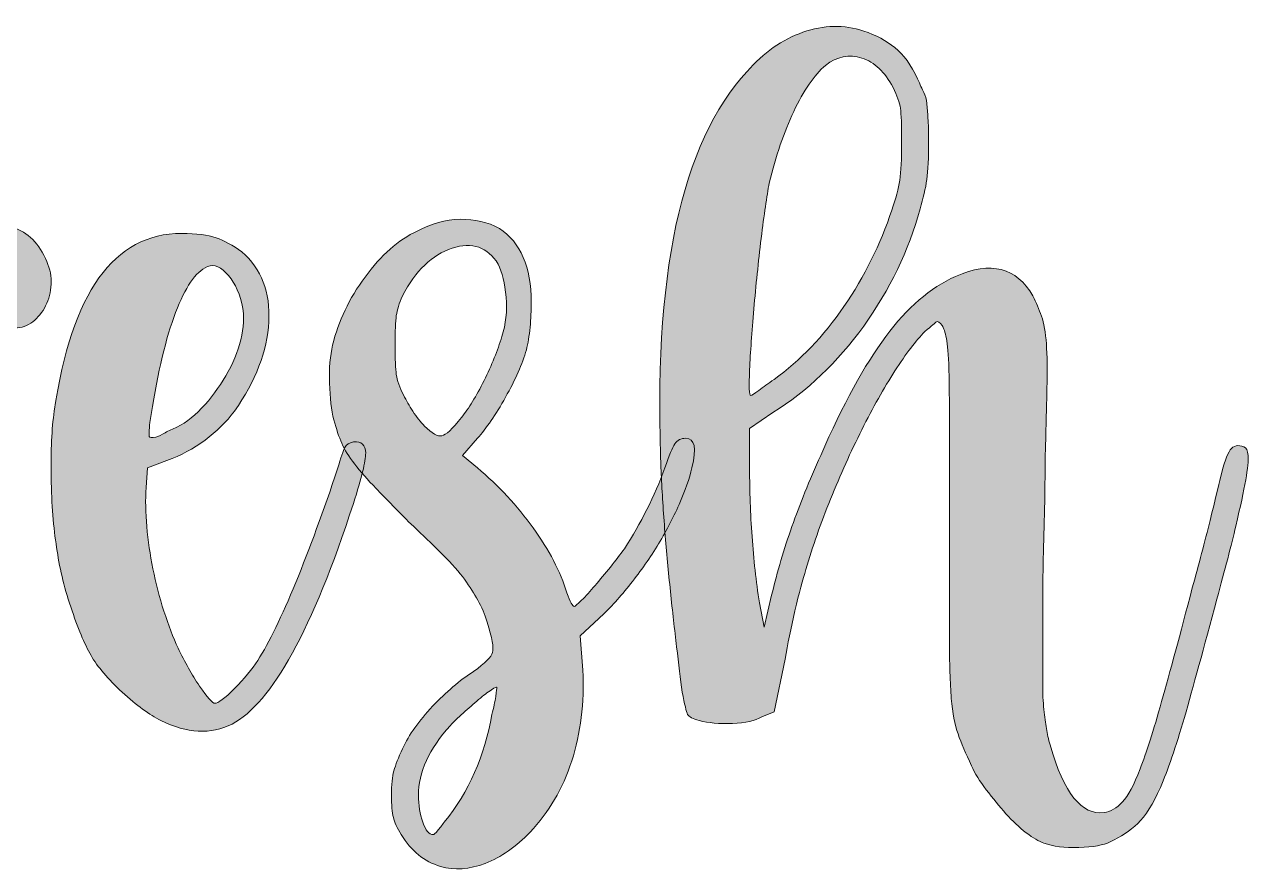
# Model space of a CAD drawing. Header units: inches. Extents: x 58 to 1022, y -797 to -283.
# Drawn here: x 531.9 to 663, y -728.5 to -637.8 of the extents above; entities that cross this region are included whole.
import ezdxf

# ---------------------------------------------------------------- set-up
doc = ezdxf.new("R2010")
doc.units = ezdxf.units.IN
doc.header["$MEASUREMENT"] = 0
doc.layers.add('Layer 1', color=7, linetype='Continuous')

# ---------------------------------------------------------------- blocks, each defined once
blk = doc.blocks.new('block 15')
at = {"layer": 'Layer 1', "true_color": 0x680b10}
h = blk.add_hatch(color=246, dxfattribs=at)
h.dxf.hatch_style = 2
edge = h.paths.add_edge_path()
edge.add_spline(control_points=[(662.52, -683.09), (662.78, -683.18), (662.93, -683.49), (662.98, -684.01), (663.02, -684.54), (662.93, -685.42), (662.72, -686.64), (662.5, -687.87), (662.14, -689.51), (661.66, -691.57), (661.18, -693.63), (660.5, -696.23), (659.63, -699.39), (658.23, -704.64), (657.07, -708.87), (656.15, -712.07), (655.23, -715.27), (654.37, -717.76), (653.58, -719.56), (652.8, -721.35), (651.98, -722.65), (651.15, -723.43), (650.32, -724.22), (649.33, -724.88), (648.2, -725.4), (647.49, -725.76), (646.38, -725.95), (644.85, -726), (643.31, -726.04), (642.06, -725.89), (641.1, -725.54), (640.58, -725.36), (639.94, -724.99), (639.2, -724.42), (638.45, -723.85), (637.73, -723.17), (637.03, -722.38), (636.33, -721.59), (635.63, -720.74), (634.93, -719.82), (634.22, -718.9), (633.7, -718.05), (633.35, -717.26), (632.73, -715.94), (632.25, -714.81), (631.9, -713.84), (631.55, -712.88), (631.31, -711.61), (631.18, -710.03), (631.05, -708.45), (630.98, -706.28), (630.98, -703.53), (630.98, -700.77), (630.98, -696.94), (630.98, -692.03), (630.98, -687.47), (630.98, -683.84), (630.98, -681.12), (630.98, -678.41), (630.96, -676.28), (630.92, -674.75), (630.87, -673.22), (630.79, -672.12), (630.65, -671.47), (630.52, -670.81), (630.37, -670.35), (630.2, -670.09), (629.93, -669.74), (629.73, -669.6), (629.6, -669.69), (629.47, -669.78), (629.06, -670.13), (628.35, -670.74), (627.39, -671.71), (626.32, -673.11), (625.14, -674.95), (623.95, -676.79), (622.77, -678.89), (621.59, -681.25), (620.41, -683.62), (619.29, -686.1), (618.24, -688.68), (617.19, -691.26), (616.31, -693.78), (615.61, -696.23), (615.26, -697.28), (614.86, -698.75), (614.43, -700.64), (613.99, -702.52), (613.64, -704.25), (613.38, -705.83), (613.38, -705.83), (612.19, -711.48), (612.19, -711.48), (612.19, -711.48), (610.88, -712), (610.88, -712), (610.18, -712.44), (609.13, -712.68), (607.73, -712.72), (606.32, -712.77), (605.14, -712.66), (604.18, -712.4), (603.48, -712.22), (603.06, -712), (602.93, -711.74), (602.8, -711.48), (602.6, -710.69), (602.34, -709.37), (602.16, -707.97), (601.97, -706.35), (601.75, -704.51), (601.53, -702.67), (601.31, -700.7), (601.09, -698.6), (600.87, -696.5), (600.68, -694.37), (600.5, -692.23), (600.32, -690.08), (600.19, -688), (600.11, -685.98), (599.14, -664.87), (602.21, -650.51), (609.3, -642.89), (611.05, -640.87), (613.05, -639.47), (615.28, -638.68), (617.52, -637.89), (619.68, -637.85), (621.79, -638.55), (623.1, -638.99), (624.22, -639.58), (625.14, -640.33), (626.06, -641.07), (626.87, -642.19), (627.57, -643.67), (627.83, -644.29), (628.05, -644.77), (628.22, -645.12), (628.4, -645.47), (628.51, -645.87), (628.55, -646.3), (628.6, -646.74), (628.64, -647.27), (628.68, -647.88), (628.73, -648.49), (628.75, -649.32), (628.75, -650.38), (628.75, -652.13), (628.68, -653.49), (628.55, -654.45), (628.42, -655.41), (628.18, -656.47), (627.83, -657.6), (626.6, -662.07), (624.59, -666.26), (621.79, -670.15), (618.98, -674.05), (615.74, -677.14), (612.06, -679.41), (612.06, -679.41), (609.57, -681.12), (609.57, -681.12), (609.57, -681.12), (609.57, -685.46), (609.57, -685.46), (609.57, -687.82), (609.65, -690.23), (609.83, -692.69), (610, -695.14), (610.27, -697.51), (610.62, -699.78), (610.62, -699.78), (611.14, -702.41), (611.14, -702.41), (611.14, -702.41), (611.93, -698.99), (611.93, -698.99), (612.54, -696.45), (613.27, -694), (614.1, -691.63), (614.93, -689.27), (615.96, -686.73), (617.19, -684.01), (619.55, -678.58), (621.87, -674.34), (624.15, -671.27), (626.43, -668.2), (628.92, -666.06), (631.64, -664.83), (635.41, -663.17), (638.16, -663.87), (639.92, -666.93), (640.27, -667.63), (640.58, -668.36), (640.84, -669.1), (641.1, -669.84), (641.28, -670.83), (641.36, -672.06), (641.45, -673.28), (641.47, -674.88), (641.43, -676.85), (641.38, -678.82), (641.32, -681.39), (641.23, -684.54), (641.23, -686.12), (641.21, -687.82), (641.17, -689.66), (641.12, -691.5), (641.08, -693.3), (641.03, -695.05), (640.99, -696.8), (640.97, -698.47), (640.97, -700.04), (640.97, -701.62), (640.97, -702.98), (640.97, -704.12), (640.97, -705.87), (640.97, -707.29), (640.97, -708.39), (640.97, -709.48), (641.01, -710.42), (641.1, -711.21), (641.19, -712), (641.28, -712.68), (641.36, -713.25), (641.45, -713.82), (641.58, -714.41), (641.76, -715.02), (643.25, -720.19), (645.17, -722.6), (647.54, -722.25), (648.24, -722.16), (648.9, -721.79), (649.51, -721.13), (650.12, -720.48), (650.76, -719.29), (651.41, -717.59), (652.07, -715.88), (652.84, -713.47), (653.71, -710.36), (654.59, -707.25), (655.69, -703.2), (657, -698.2), (657.7, -695.67), (658.33, -693.26), (658.9, -690.98), (659.47, -688.7), (659.84, -687.17), (660.02, -686.38), (660.37, -684.89), (660.72, -683.91), (661.07, -683.42), (661.42, -682.94), (661.9, -682.83), (662.52, -683.09)], knot_values=[0, 0, 0, 0, 1, 1, 1, 2, 2, 2, 3, 3, 3, 4, 4, 4, 5, 5, 5, 6, 6, 6, 7, 7, 7, 8, 8, 8, 9, 9, 9, 10, 10, 10, 11, 11, 11, 12, 12, 12, 13, 13, 13, 14, 14, 14, 15, 15, 15, 16, 16, 16, 17, 17, 17, 18, 18, 18, 19, 19, 19, 20, 20, 20, 21, 21, 21, 22, 22, 22, 23, 23, 23, 24, 24, 24, 25, 25, 25, 26, 26, 26, 27, 27, 27, 28, 28, 28, 29, 29, 29, 30, 30, 30, 31, 31, 31, 32, 32, 32, 33, 33, 33, 34, 34, 34, 35, 35, 35, 36, 36, 36, 37, 37, 37, 38, 38, 38, 39, 39, 39, 40, 40, 40, 41, 41, 41, 42, 42, 42, 43, 43, 43, 44, 44, 44, 45, 45, 45, 46, 46, 46, 47, 47, 47, 48, 48, 48, 49, 49, 49, 50, 50, 50, 51, 51, 51, 52, 52, 52, 53, 53, 53, 54, 54, 54, 55, 55, 55, 56, 56, 56, 57, 57, 57, 58, 58, 58, 59, 59, 59, 60, 60, 60, 61, 61, 61, 62, 62, 62, 63, 63, 63, 64, 64, 64, 65, 65, 65, 66, 66, 66, 67, 67, 67, 68, 68, 68, 69, 69, 69, 70, 70, 70, 71, 71, 71, 72, 72, 72, 73, 73, 73, 74, 74, 74, 75, 75, 75, 76, 76, 76, 77, 77, 77, 78, 78, 78, 79, 79, 79, 80, 80, 80, 81, 81, 81, 82, 82, 82, 83, 83, 83, 84, 84, 84, 85, 85, 85, 85], degree=3, periodic=1)
edge = h.paths.add_edge_path()
edge.add_spline(control_points=[(611.67, -654.84), (611.41, -656.25), (611.12, -658.22), (610.81, -660.76), (610.51, -663.3), (610.24, -665.81), (610.03, -668.31), (609.81, -670.81), (609.65, -672.98), (609.57, -674.82), (609.48, -676.66), (609.52, -677.58), (609.7, -677.58), (609.78, -677.58), (610.07, -677.4), (610.55, -677.05), (611.03, -676.7), (611.58, -676.31), (612.19, -675.87), (615, -673.85), (617.49, -671.25), (619.68, -668.05), (621.87, -664.85), (623.58, -661.41), (624.81, -657.73), (625.24, -656.51), (625.53, -655.43), (625.66, -654.52), (625.79, -653.6), (625.86, -652.26), (625.86, -650.51), (625.86, -648.67), (625.81, -647.44), (625.73, -646.83), (625.64, -646.22), (625.38, -645.47), (624.94, -644.6), (624.06, -642.93), (622.95, -641.88), (621.59, -641.44), (620.23, -641), (618.94, -641.27), (617.71, -642.23), (616.48, -643.28), (615.35, -644.92), (614.3, -647.16), (613.25, -649.39), (612.37, -651.95), (611.67, -654.84)], knot_values=[0, 0, 0, 0, 1, 1, 1, 2, 2, 2, 3, 3, 3, 4, 4, 4, 5, 5, 5, 6, 6, 6, 7, 7, 7, 8, 8, 8, 9, 9, 9, 10, 10, 10, 11, 11, 11, 12, 12, 12, 13, 13, 13, 14, 14, 14, 15, 15, 15, 16, 16, 16, 16], degree=3, periodic=1)
h = blk.add_hatch(color=246, dxfattribs=at)
h.dxf.hatch_style = 2
edge = h.paths.add_edge_path()
edge.add_spline(control_points=[(525.08, -660.36), (527.1, -659.31), (528.93, -659.05), (530.6, -659.57), (532.26, -660.1), (533.49, -661.33), (534.28, -663.25), (534.63, -664.04), (534.78, -664.85), (534.74, -665.68), (534.69, -666.52), (534.5, -667.28), (534.15, -667.98), (533.8, -668.68), (533.34, -669.25), (532.77, -669.69), (532.2, -670.13), (531.56, -670.35), (530.86, -670.35), (529.55, -670.35), (528.41, -669.67), (527.45, -668.31), (526.48, -666.95), (526.13, -665.53), (526.4, -664.04), (526.57, -663.43), (526.64, -663.08), (526.59, -662.99), (526.55, -662.9), (526.31, -662.95), (525.87, -663.12), (524.64, -663.82), (523.28, -665.09), (521.8, -666.93), (520.31, -668.77), (519.08, -670.7), (518.12, -672.71), (516.36, -676.31), (515.05, -680.33), (514.18, -684.8), (513.3, -689.27), (512.82, -694.88), (512.73, -701.62), (512.73, -703.99), (512.71, -705.83), (512.66, -707.14), (512.62, -708.45), (512.49, -709.46), (512.27, -710.16), (512.05, -710.86), (511.74, -711.37), (511.35, -711.67), (510.96, -711.98), (510.41, -712.31), (509.71, -712.66), (507.61, -713.71), (506.16, -713.93), (505.37, -713.32), (504.93, -713.05), (504.58, -712.44), (504.32, -711.48), (504.06, -710.51), (503.71, -708.76), (503.27, -706.22), (502.57, -702.1), (502.09, -697.75), (501.82, -693.15), (501.56, -688.55), (501.48, -683.4), (501.56, -677.71), (501.74, -672.28), (501.96, -668.31), (502.22, -665.81), (502.48, -663.32), (502.88, -661.68), (503.4, -660.89), (503.66, -660.45), (504.12, -660.08), (504.78, -659.77), (505.44, -659.46), (506.16, -659.25), (506.95, -659.11), (507.74, -658.98), (508.5, -658.94), (509.25, -658.98), (509.99, -659.03), (510.58, -659.18), (511.02, -659.44), (511.63, -659.88), (511.98, -660.62), (512.07, -661.68), (512.16, -662.73), (512.07, -664.83), (511.81, -667.98), (511.63, -669.56), (511.48, -671.53), (511.35, -673.9), (511.22, -676.26), (511.11, -678.32), (511.02, -680.07), (510.93, -683.14), (510.91, -684.85), (510.96, -685.2), (511, -685.55), (511.15, -685.15), (511.42, -684.01), (511.85, -682.17), (512.38, -680.22), (512.99, -678.17), (513.6, -676.11), (514.22, -674.38), (514.83, -672.98), (515.36, -671.66), (516.04, -670.35), (516.87, -669.03), (517.7, -667.72), (518.58, -666.49), (519.5, -665.36), (520.42, -664.22), (521.36, -663.21), (522.32, -662.33), (523.28, -661.46), (524.2, -660.8), (525.08, -660.36)], knot_values=[0, 0, 0, 0, 1, 1, 1, 2, 2, 2, 3, 3, 3, 4, 4, 4, 5, 5, 5, 6, 6, 6, 7, 7, 7, 8, 8, 8, 9, 9, 9, 10, 10, 10, 11, 11, 11, 12, 12, 12, 13, 13, 13, 14, 14, 14, 15, 15, 15, 16, 16, 16, 17, 17, 17, 18, 18, 18, 19, 19, 19, 20, 20, 20, 21, 21, 21, 22, 22, 22, 23, 23, 23, 24, 24, 24, 25, 25, 25, 26, 26, 26, 27, 27, 27, 28, 28, 28, 29, 29, 29, 30, 30, 30, 31, 31, 31, 32, 32, 32, 33, 33, 33, 34, 34, 34, 35, 35, 35, 36, 36, 36, 37, 37, 37, 38, 38, 38, 39, 39, 39, 40, 40, 40, 41, 41, 41, 41], degree=3, periodic=1)
h = blk.add_hatch(color=246, dxfattribs=at)
h.dxf.hatch_style = 2
edge = h.paths.add_edge_path()
edge.add_spline(control_points=[(602.73, -682.17), (603.7, -682.17), (603.92, -683.23), (603.39, -685.33), (603.13, -686.47), (602.67, -687.78), (602.01, -689.27), (601.35, -690.76), (600.57, -692.25), (599.65, -693.74), (598.73, -695.23), (597.72, -696.65), (596.62, -698.01), (595.53, -699.37), (594.46, -700.53), (593.4, -701.49), (593.4, -701.49), (591.43, -703.33), (591.43, -703.33), (591.43, -703.33), (591.7, -707.01), (591.7, -707.01), (591.87, -710.51), (591.48, -713.75), (590.51, -716.73), (589.55, -719.71), (588.06, -722.25), (586.05, -724.35), (584.56, -725.93), (582.96, -727.05), (581.25, -727.7), (579.54, -728.36), (577.94, -728.47), (576.45, -728.03), (574.7, -727.51), (573.3, -726.37), (572.25, -724.62), (571.81, -723.92), (571.53, -723.3), (571.4, -722.78), (571.26, -722.25), (571.2, -721.46), (571.2, -720.41), (571.2, -719.27), (571.28, -718.4), (571.46, -717.78), (571.64, -717.17), (571.94, -716.38), (572.38, -715.42), (573.08, -713.93), (574.15, -712.42), (575.6, -710.88), (577.05, -709.35), (578.51, -708.11), (580, -707.14), (581.23, -706.26), (581.91, -705.59), (582.04, -705.1), (582.17, -704.62), (581.97, -703.55), (581.45, -701.88), (581.19, -701.01), (580.86, -700.22), (580.46, -699.52), (580.07, -698.82), (579.58, -698.07), (579.02, -697.28), (578.45, -696.5), (577.68, -695.62), (576.72, -694.66), (575.75, -693.69), (574.53, -692.51), (573.04, -691.11), (571.64, -689.71), (570.48, -688.53), (569.56, -687.56), (568.64, -686.6), (567.87, -685.72), (567.26, -684.93), (566.64, -684.15), (566.18, -683.4), (565.88, -682.7), (565.57, -682), (565.29, -681.17), (565.02, -680.2), (564.76, -679.15), (564.61, -677.84), (564.56, -676.26), (564.52, -674.69), (564.63, -673.33), (564.89, -672.19), (565.51, -669.65), (566.67, -667.22), (568.37, -664.9), (570.08, -662.58), (571.94, -660.93), (573.96, -659.97), (575.45, -659.18), (576.98, -658.77), (578.56, -658.72), (580.13, -658.68), (581.53, -659.01), (582.76, -659.71), (585.04, -661.2), (586.18, -663.82), (586.18, -667.59), (586.18, -668.47), (586.13, -669.36), (586.05, -670.28), (585.96, -671.2), (585.83, -672.01), (585.65, -672.71), (585.21, -674.2), (584.47, -675.89), (583.42, -677.77), (582.37, -679.66), (581.36, -681.12), (580.4, -682.17), (580.4, -682.17), (578.82, -684.01), (578.82, -684.01), (578.82, -684.01), (580.4, -685.33), (580.4, -685.33), (582.67, -687.26), (584.67, -689.4), (586.38, -691.77), (588.08, -694.13), (589.29, -696.45), (589.99, -698.73), (590.34, -699.7), (590.6, -700.18), (590.78, -700.18), (590.86, -700.18), (591.13, -699.96), (591.57, -699.52), (592, -699.08), (592.49, -698.56), (593.01, -697.94), (593.54, -697.33), (594.08, -696.67), (594.65, -695.97), (595.22, -695.27), (595.72, -694.61), (596.16, -694), (597.92, -691.29), (599.36, -688.39), (600.5, -685.33), (600.94, -684.01), (601.29, -683.16), (601.55, -682.77), (601.81, -682.37), (602.21, -682.17), (602.73, -682.17)], knot_values=[0, 0, 0, 0, 1, 1, 1, 2, 2, 2, 3, 3, 3, 4, 4, 4, 5, 5, 5, 6, 6, 6, 7, 7, 7, 8, 8, 8, 9, 9, 9, 10, 10, 10, 11, 11, 11, 12, 12, 12, 13, 13, 13, 14, 14, 14, 15, 15, 15, 16, 16, 16, 17, 17, 17, 18, 18, 18, 19, 19, 19, 20, 20, 20, 21, 21, 21, 22, 22, 22, 23, 23, 23, 24, 24, 24, 25, 25, 25, 26, 26, 26, 27, 27, 27, 28, 28, 28, 29, 29, 29, 30, 30, 30, 31, 31, 31, 32, 32, 32, 33, 33, 33, 34, 34, 34, 35, 35, 35, 36, 36, 36, 37, 37, 37, 38, 38, 38, 39, 39, 39, 40, 40, 40, 41, 41, 41, 42, 42, 42, 43, 43, 43, 44, 44, 44, 45, 45, 45, 46, 46, 46, 47, 47, 47, 48, 48, 48, 49, 49, 49, 50, 50, 50, 51, 51, 51, 51], degree=3, periodic=1)
edge = h.paths.add_edge_path()
edge.add_spline(control_points=[(574.75, -680.86), (575.53, -681.65), (576.15, -682), (576.59, -681.91), (577.02, -681.83), (577.72, -681.17), (578.69, -679.94), (579.48, -678.98), (580.29, -677.66), (581.12, -676), (581.95, -674.34), (582.58, -672.76), (583.02, -671.27), (583.46, -669.95), (583.61, -668.55), (583.48, -667.06), (583.35, -665.57), (583.07, -664.39), (582.63, -663.51), (581.49, -661.68), (579.85, -661.11), (577.7, -661.81), (575.55, -662.51), (573.78, -664.22), (572.38, -666.93), (572.03, -667.72), (571.81, -668.42), (571.72, -669.03), (571.64, -669.65), (571.59, -670.7), (571.59, -672.19), (571.59, -673.68), (571.64, -674.73), (571.72, -675.34), (571.81, -675.95), (572.07, -676.7), (572.51, -677.58), (572.78, -678.1), (573.1, -678.67), (573.5, -679.28), (573.89, -679.9), (574.31, -680.42), (574.75, -680.86)], knot_values=[0, 0, 0, 0, 1, 1, 1, 2, 2, 2, 3, 3, 3, 4, 4, 4, 5, 5, 5, 6, 6, 6, 7, 7, 7, 8, 8, 8, 9, 9, 9, 10, 10, 10, 11, 11, 11, 12, 12, 12, 13, 13, 13, 14, 14, 14, 14], degree=3, periodic=1)
edge = h.paths.add_edge_path()
edge.add_spline(control_points=[(581.97, -711.74), (582.15, -711.04), (582.28, -710.4), (582.37, -709.83), (582.45, -709.26), (582.5, -708.94), (582.5, -708.85), (582.5, -708.76), (582.3, -708.85), (581.91, -709.11), (581.51, -709.37), (581.05, -709.72), (580.53, -710.16), (580, -710.6), (579.45, -711.08), (578.89, -711.61), (578.31, -712.13), (577.85, -712.57), (577.51, -712.92), (575.23, -715.46), (574.09, -717.96), (574.09, -720.41), (574.09, -721.46), (574.24, -722.43), (574.55, -723.3), (574.86, -724.18), (575.23, -724.62), (575.67, -724.62), (575.75, -724.62), (575.91, -724.48), (576.13, -724.22), (576.34, -723.96), (576.59, -723.65), (576.85, -723.3), (579.48, -720.06), (581.19, -716.21), (581.97, -711.74)], knot_values=[0, 0, 0, 0, 1, 1, 1, 2, 2, 2, 3, 3, 3, 4, 4, 4, 5, 5, 5, 6, 6, 6, 7, 7, 7, 8, 8, 8, 9, 9, 9, 10, 10, 10, 11, 11, 11, 12, 12, 12, 12], degree=3, periodic=1)
h = blk.add_hatch(color=246, dxfattribs=at)
h.dxf.hatch_style = 2
edge = h.paths.add_edge_path()
edge.add_spline(control_points=[(567.13, -682.57), (568, -682.48), (568.44, -682.88), (568.44, -683.75), (568.44, -684.63), (568, -686.42), (567.13, -689.14), (562.75, -702.63), (558.41, -710.51), (554.12, -712.79), (551.84, -713.93), (549.3, -713.8), (546.5, -712.4), (545.27, -711.78), (543.89, -710.78), (542.36, -709.37), (540.83, -707.97), (539.71, -706.66), (539.01, -705.43), (538.31, -704.21), (537.58, -702.48), (536.84, -700.24), (536.1, -698.01), (535.59, -695.88), (535.33, -693.87), (534.98, -691.77), (534.78, -689.27), (534.74, -686.38), (534.69, -683.49), (534.8, -681.12), (535.07, -679.28), (536.91, -666.58), (541.46, -660.23), (548.73, -660.23), (550.31, -660.23), (551.53, -660.38), (552.41, -660.69), (553.28, -661), (554.2, -661.5), (555.17, -662.2), (557.27, -664.04), (558.23, -666.54), (558.06, -669.69), (557.88, -672.84), (556.66, -676.04), (554.38, -679.28), (553.5, -680.42), (552.45, -681.45), (551.23, -682.37), (550, -683.29), (548.64, -684.01), (547.15, -684.54), (547.15, -684.54), (545.05, -685.33), (545.05, -685.33), (545.05, -685.33), (544.92, -687.43), (544.92, -687.43), (544.83, -688.74), (544.85, -690.15), (544.99, -691.63), (545.12, -693.13), (545.34, -694.64), (545.64, -696.17), (545.95, -697.7), (546.34, -699.21), (546.83, -700.7), (547.31, -702.19), (547.81, -703.51), (548.34, -704.64), (549.04, -706.13), (549.8, -707.49), (550.64, -708.72), (551.47, -709.94), (552.02, -710.56), (552.28, -710.56), (552.63, -710.56), (553.33, -710.03), (554.38, -708.98), (555.43, -707.93), (556.26, -706.92), (556.88, -705.96), (558.1, -704.03), (559.46, -701.25), (560.95, -697.61), (562.44, -693.98), (563.93, -689.93), (565.42, -685.46), (565.77, -684.23), (566.03, -683.47), (566.21, -683.16), (566.38, -682.85), (566.69, -682.66), (567.13, -682.57)], knot_values=[0, 0, 0, 0, 1, 1, 1, 2, 2, 2, 3, 3, 3, 4, 4, 4, 5, 5, 5, 6, 6, 6, 7, 7, 7, 8, 8, 8, 9, 9, 9, 10, 10, 10, 11, 11, 11, 12, 12, 12, 13, 13, 13, 14, 14, 14, 15, 15, 15, 16, 16, 16, 17, 17, 17, 18, 18, 18, 19, 19, 19, 20, 20, 20, 21, 21, 21, 22, 22, 22, 23, 23, 23, 24, 24, 24, 25, 25, 25, 26, 26, 26, 27, 27, 27, 28, 28, 28, 29, 29, 29, 30, 30, 30, 31, 31, 31, 31], degree=3, periodic=1)
edge = h.paths.add_edge_path()
edge.add_spline(control_points=[(545.32, -680.47), (545.23, -681.34), (545.2, -681.85), (545.25, -681.98), (545.29, -682.11), (545.53, -682.13), (545.97, -682.04), (546.24, -681.96), (546.56, -681.8), (546.96, -681.58), (547.35, -681.36), (547.77, -681.17), (548.21, -680.99), (549.26, -680.47), (550.26, -679.66), (551.23, -678.56), (552.19, -677.47), (553.02, -676.28), (553.72, -675.01), (554.42, -673.74), (554.91, -672.45), (555.17, -671.14), (555.43, -669.82), (555.43, -668.68), (555.17, -667.72), (554.82, -666.32), (554.25, -665.22), (553.46, -664.44), (552.67, -663.65), (551.93, -663.47), (551.23, -663.91), (550, -664.61), (548.88, -666.39), (547.88, -669.23), (546.87, -672.08), (546.01, -675.82), (545.32, -680.47)], knot_values=[0, 0, 0, 0, 1, 1, 1, 2, 2, 2, 3, 3, 3, 4, 4, 4, 5, 5, 5, 6, 6, 6, 7, 7, 7, 8, 8, 8, 9, 9, 9, 10, 10, 10, 11, 11, 11, 12, 12, 12, 12], degree=3, periodic=1)
at = {"layer": 'Layer 1', "lineweight": 0}
for points, knots in [([(662.52, -683.09), (662.78, -683.18), (662.93, -683.49), (662.98, -684.01), (663.02, -684.54), (662.93, -685.42), (662.72, -686.64), (662.5, -687.87), (662.14, -689.51), (661.66, -691.57), (661.18, -693.63), (660.5, -696.23), (659.63, -699.39), (658.23, -704.64), (657.07, -708.87), (656.15, -712.07), (655.23, -715.27), (654.37, -717.76), (653.58, -719.56), (652.8, -721.35), (651.98, -722.65), (651.15, -723.43), (650.32, -724.22), (649.33, -724.88), (648.2, -725.4), (647.49, -725.76), (646.38, -725.95), (644.85, -726), (643.31, -726.04), (642.06, -725.89), (641.1, -725.54), (640.58, -725.36), (639.94, -724.99), (639.2, -724.42), (638.45, -723.85), (637.73, -723.17), (637.03, -722.38), (636.33, -721.59), (635.63, -720.74), (634.93, -719.82), (634.22, -718.9), (633.7, -718.05), (633.35, -717.26), (632.73, -715.94), (632.25, -714.81), (631.9, -713.84), (631.55, -712.88), (631.31, -711.61), (631.18, -710.03), (631.05, -708.45), (630.98, -706.28), (630.98, -703.53), (630.98, -700.77), (630.98, -696.94), (630.98, -692.03), (630.98, -687.47), (630.98, -683.84), (630.98, -681.12), (630.98, -678.41), (630.96, -676.28), (630.92, -674.75), (630.87, -673.22), (630.79, -672.12), (630.65, -671.47), (630.52, -670.81), (630.37, -670.35), (630.2, -670.09), (629.93, -669.74), (629.73, -669.6), (629.6, -669.69), (629.47, -669.78), (629.06, -670.13), (628.35, -670.74), (627.39, -671.71), (626.32, -673.11), (625.14, -674.95), (623.95, -676.79), (622.77, -678.89), (621.59, -681.25), (620.41, -683.62), (619.29, -686.1), (618.24, -688.68), (617.19, -691.26), (616.31, -693.78), (615.61, -696.23), (615.26, -697.28), (614.86, -698.75), (614.43, -700.64), (613.99, -702.52), (613.64, -704.25), (613.38, -705.83), (613.38, -705.83), (612.19, -711.48), (612.19, -711.48), (612.19, -711.48), (610.88, -712), (610.88, -712), (610.18, -712.44), (609.13, -712.68), (607.73, -712.72), (606.32, -712.77), (605.14, -712.66), (604.18, -712.4), (603.48, -712.22), (603.06, -712), (602.93, -711.74), (602.8, -711.48), (602.6, -710.69), (602.34, -709.37), (602.16, -707.97), (601.97, -706.35), (601.75, -704.51), (601.53, -702.67), (601.31, -700.7), (601.09, -698.6), (600.87, -696.5), (600.68, -694.37), (600.5, -692.23), (600.32, -690.08), (600.19, -688), (600.11, -685.98), (599.14, -664.87), (602.21, -650.51), (609.3, -642.89), (611.05, -640.87), (613.05, -639.47), (615.28, -638.68), (617.52, -637.89), (619.68, -637.85), (621.79, -638.55), (623.1, -638.99), (624.22, -639.58), (625.14, -640.33), (626.06, -641.07), (626.87, -642.19), (627.57, -643.67), (627.83, -644.29), (628.05, -644.77), (628.22, -645.12), (628.4, -645.47), (628.51, -645.87), (628.55, -646.3), (628.6, -646.74), (628.64, -647.27), (628.68, -647.88), (628.73, -648.49), (628.75, -649.32), (628.75, -650.38), (628.75, -652.13), (628.68, -653.49), (628.55, -654.45), (628.42, -655.41), (628.18, -656.47), (627.83, -657.6), (626.6, -662.07), (624.59, -666.26), (621.79, -670.15), (618.98, -674.05), (615.74, -677.14), (612.06, -679.41), (612.06, -679.41), (609.57, -681.12), (609.57, -681.12), (609.57, -681.12), (609.57, -685.46), (609.57, -685.46), (609.57, -687.82), (609.65, -690.23), (609.83, -692.69), (610, -695.14), (610.27, -697.51), (610.62, -699.78), (610.62, -699.78), (611.14, -702.41), (611.14, -702.41), (611.14, -702.41), (611.93, -698.99), (611.93, -698.99), (612.54, -696.45), (613.27, -694), (614.1, -691.63), (614.93, -689.27), (615.96, -686.73), (617.19, -684.01), (619.55, -678.58), (621.87, -674.34), (624.15, -671.27), (626.43, -668.2), (628.92, -666.06), (631.64, -664.83), (635.41, -663.17), (638.16, -663.87), (639.92, -666.93), (640.27, -667.63), (640.58, -668.36), (640.84, -669.1), (641.1, -669.84), (641.28, -670.83), (641.36, -672.06), (641.45, -673.28), (641.47, -674.88), (641.43, -676.85), (641.38, -678.82), (641.32, -681.39), (641.23, -684.54), (641.23, -686.12), (641.21, -687.82), (641.17, -689.66), (641.12, -691.5), (641.08, -693.3), (641.03, -695.05), (640.99, -696.8), (640.97, -698.47), (640.97, -700.04), (640.97, -701.62), (640.97, -702.98), (640.97, -704.12), (640.97, -705.87), (640.97, -707.29), (640.97, -708.39), (640.97, -709.48), (641.01, -710.42), (641.1, -711.21), (641.19, -712), (641.28, -712.68), (641.36, -713.25), (641.45, -713.82), (641.58, -714.41), (641.76, -715.02), (643.25, -720.19), (645.17, -722.6), (647.54, -722.25), (648.24, -722.16), (648.9, -721.79), (649.51, -721.13), (650.12, -720.48), (650.76, -719.29), (651.41, -717.59), (652.07, -715.88), (652.84, -713.47), (653.71, -710.36), (654.59, -707.25), (655.69, -703.2), (657, -698.2), (657.7, -695.67), (658.33, -693.26), (658.9, -690.98), (659.47, -688.7), (659.84, -687.17), (660.02, -686.38), (660.37, -684.89), (660.72, -683.91), (661.07, -683.42), (661.42, -682.94), (661.9, -682.83), (662.52, -683.09)], [0, 0, 0, 0, 1, 1, 1, 2, 2, 2, 3, 3, 3, 4, 4, 4, 5, 5, 5, 6, 6, 6, 7, 7, 7, 8, 8, 8, 9, 9, 9, 10, 10, 10, 11, 11, 11, 12, 12, 12, 13, 13, 13, 14, 14, 14, 15, 15, 15, 16, 16, 16, 17, 17, 17, 18, 18, 18, 19, 19, 19, 20, 20, 20, 21, 21, 21, 22, 22, 22, 23, 23, 23, 24, 24, 24, 25, 25, 25, 26, 26, 26, 27, 27, 27, 28, 28, 28, 29, 29, 29, 30, 30, 30, 31, 31, 31, 32, 32, 32, 33, 33, 33, 34, 34, 34, 35, 35, 35, 36, 36, 36, 37, 37, 37, 38, 38, 38, 39, 39, 39, 40, 40, 40, 41, 41, 41, 42, 42, 42, 43, 43, 43, 44, 44, 44, 45, 45, 45, 46, 46, 46, 47, 47, 47, 48, 48, 48, 49, 49, 49, 50, 50, 50, 51, 51, 51, 52, 52, 52, 53, 53, 53, 54, 54, 54, 55, 55, 55, 56, 56, 56, 57, 57, 57, 58, 58, 58, 59, 59, 59, 60, 60, 60, 61, 61, 61, 62, 62, 62, 63, 63, 63, 64, 64, 64, 65, 65, 65, 66, 66, 66, 67, 67, 67, 68, 68, 68, 69, 69, 69, 70, 70, 70, 71, 71, 71, 72, 72, 72, 73, 73, 73, 74, 74, 74, 75, 75, 75, 76, 76, 76, 77, 77, 77, 78, 78, 78, 79, 79, 79, 80, 80, 80, 81, 81, 81, 82, 82, 82, 83, 83, 83, 84, 84, 84, 85, 85, 85, 85]), ([(611.67, -654.84), (611.41, -656.25), (611.12, -658.22), (610.81, -660.76), (610.51, -663.3), (610.24, -665.81), (610.03, -668.31), (609.81, -670.81), (609.65, -672.98), (609.57, -674.82), (609.48, -676.66), (609.52, -677.58), (609.7, -677.58), (609.78, -677.58), (610.07, -677.4), (610.55, -677.05), (611.03, -676.7), (611.58, -676.31), (612.19, -675.87), (615, -673.85), (617.49, -671.25), (619.68, -668.05), (621.87, -664.85), (623.58, -661.41), (624.81, -657.73), (625.24, -656.51), (625.53, -655.43), (625.66, -654.52), (625.79, -653.6), (625.86, -652.26), (625.86, -650.51), (625.86, -648.67), (625.81, -647.44), (625.73, -646.83), (625.64, -646.22), (625.38, -645.47), (624.94, -644.6), (624.06, -642.93), (622.95, -641.88), (621.59, -641.44), (620.23, -641), (618.94, -641.27), (617.71, -642.23), (616.48, -643.28), (615.35, -644.92), (614.3, -647.16), (613.25, -649.39), (612.37, -651.95), (611.67, -654.84)], [0, 0, 0, 0, 1, 1, 1, 2, 2, 2, 3, 3, 3, 4, 4, 4, 5, 5, 5, 6, 6, 6, 7, 7, 7, 8, 8, 8, 9, 9, 9, 10, 10, 10, 11, 11, 11, 12, 12, 12, 13, 13, 13, 14, 14, 14, 15, 15, 15, 16, 16, 16, 16]), ([(525.08, -660.36), (527.1, -659.31), (528.93, -659.05), (530.6, -659.57), (532.26, -660.1), (533.49, -661.33), (534.28, -663.25), (534.63, -664.04), (534.78, -664.85), (534.74, -665.68), (534.69, -666.52), (534.5, -667.28), (534.15, -667.98), (533.8, -668.68), (533.34, -669.25), (532.77, -669.69), (532.2, -670.13), (531.56, -670.35), (530.86, -670.35), (529.55, -670.35), (528.41, -669.67), (527.45, -668.31), (526.48, -666.95), (526.13, -665.53), (526.4, -664.04), (526.57, -663.43), (526.64, -663.08), (526.59, -662.99), (526.55, -662.9), (526.31, -662.95), (525.87, -663.12), (524.64, -663.82), (523.28, -665.09), (521.8, -666.93), (520.31, -668.77), (519.08, -670.7), (518.12, -672.71), (516.36, -676.31), (515.05, -680.33), (514.18, -684.8), (513.3, -689.27), (512.82, -694.88), (512.73, -701.62), (512.73, -703.99), (512.71, -705.83), (512.66, -707.14), (512.62, -708.45), (512.49, -709.46), (512.27, -710.16), (512.05, -710.86), (511.74, -711.37), (511.35, -711.67), (510.96, -711.98), (510.41, -712.31), (509.71, -712.66), (507.61, -713.71), (506.16, -713.93), (505.37, -713.32), (504.93, -713.05), (504.58, -712.44), (504.32, -711.48), (504.06, -710.51), (503.71, -708.76), (503.27, -706.22), (502.57, -702.1), (502.09, -697.75), (501.82, -693.15), (501.56, -688.55), (501.48, -683.4), (501.56, -677.71), (501.74, -672.28), (501.96, -668.31), (502.22, -665.81), (502.48, -663.32), (502.88, -661.68), (503.4, -660.89), (503.66, -660.45), (504.12, -660.08), (504.78, -659.77), (505.44, -659.46), (506.16, -659.25), (506.95, -659.11), (507.74, -658.98), (508.5, -658.94), (509.25, -658.98), (509.99, -659.03), (510.58, -659.18), (511.02, -659.44), (511.63, -659.88), (511.98, -660.62), (512.07, -661.68), (512.16, -662.73), (512.07, -664.83), (511.81, -667.98), (511.63, -669.56), (511.48, -671.53), (511.35, -673.9), (511.22, -676.26), (511.11, -678.32), (511.02, -680.07), (510.93, -683.14), (510.91, -684.85), (510.96, -685.2), (511, -685.55), (511.15, -685.15), (511.42, -684.01), (511.85, -682.17), (512.38, -680.22), (512.99, -678.17), (513.6, -676.11), (514.22, -674.38), (514.83, -672.98), (515.36, -671.66), (516.04, -670.35), (516.87, -669.03), (517.7, -667.72), (518.58, -666.49), (519.5, -665.36), (520.42, -664.22), (521.36, -663.21), (522.32, -662.33), (523.28, -661.46), (524.2, -660.8), (525.08, -660.36)], [0, 0, 0, 0, 1, 1, 1, 2, 2, 2, 3, 3, 3, 4, 4, 4, 5, 5, 5, 6, 6, 6, 7, 7, 7, 8, 8, 8, 9, 9, 9, 10, 10, 10, 11, 11, 11, 12, 12, 12, 13, 13, 13, 14, 14, 14, 15, 15, 15, 16, 16, 16, 17, 17, 17, 18, 18, 18, 19, 19, 19, 20, 20, 20, 21, 21, 21, 22, 22, 22, 23, 23, 23, 24, 24, 24, 25, 25, 25, 26, 26, 26, 27, 27, 27, 28, 28, 28, 29, 29, 29, 30, 30, 30, 31, 31, 31, 32, 32, 32, 33, 33, 33, 34, 34, 34, 35, 35, 35, 36, 36, 36, 37, 37, 37, 38, 38, 38, 39, 39, 39, 40, 40, 40, 41, 41, 41, 41]), ([(602.73, -682.17), (603.7, -682.17), (603.92, -683.23), (603.39, -685.33), (603.13, -686.47), (602.67, -687.78), (602.01, -689.27), (601.35, -690.76), (600.57, -692.25), (599.65, -693.74), (598.73, -695.23), (597.72, -696.65), (596.62, -698.01), (595.53, -699.37), (594.46, -700.53), (593.4, -701.49), (593.4, -701.49), (591.43, -703.33), (591.43, -703.33), (591.43, -703.33), (591.7, -707.01), (591.7, -707.01), (591.87, -710.51), (591.48, -713.75), (590.51, -716.73), (589.55, -719.71), (588.06, -722.25), (586.05, -724.35), (584.56, -725.93), (582.96, -727.05), (581.25, -727.7), (579.54, -728.36), (577.94, -728.47), (576.45, -728.03), (574.7, -727.51), (573.3, -726.37), (572.25, -724.62), (571.81, -723.92), (571.53, -723.3), (571.4, -722.78), (571.26, -722.25), (571.2, -721.46), (571.2, -720.41), (571.2, -719.27), (571.28, -718.4), (571.46, -717.78), (571.64, -717.17), (571.94, -716.38), (572.38, -715.42), (573.08, -713.93), (574.15, -712.42), (575.6, -710.88), (577.05, -709.35), (578.51, -708.11), (580, -707.14), (581.23, -706.26), (581.91, -705.59), (582.04, -705.1), (582.17, -704.62), (581.97, -703.55), (581.45, -701.88), (581.19, -701.01), (580.86, -700.22), (580.46, -699.52), (580.07, -698.82), (579.58, -698.07), (579.02, -697.28), (578.45, -696.5), (577.68, -695.62), (576.72, -694.66), (575.75, -693.69), (574.53, -692.51), (573.04, -691.11), (571.64, -689.71), (570.48, -688.53), (569.56, -687.56), (568.64, -686.6), (567.87, -685.72), (567.26, -684.93), (566.64, -684.15), (566.18, -683.4), (565.88, -682.7), (565.57, -682), (565.29, -681.17), (565.02, -680.2), (564.76, -679.15), (564.61, -677.84), (564.56, -676.26), (564.52, -674.69), (564.63, -673.33), (564.89, -672.19), (565.51, -669.65), (566.67, -667.22), (568.37, -664.9), (570.08, -662.58), (571.94, -660.93), (573.96, -659.97), (575.45, -659.18), (576.98, -658.77), (578.56, -658.72), (580.13, -658.68), (581.53, -659.01), (582.76, -659.71), (585.04, -661.2), (586.18, -663.82), (586.18, -667.59), (586.18, -668.47), (586.13, -669.36), (586.05, -670.28), (585.96, -671.2), (585.83, -672.01), (585.65, -672.71), (585.21, -674.2), (584.47, -675.89), (583.42, -677.77), (582.37, -679.66), (581.36, -681.12), (580.4, -682.17), (580.4, -682.17), (578.82, -684.01), (578.82, -684.01), (578.82, -684.01), (580.4, -685.33), (580.4, -685.33), (582.67, -687.26), (584.67, -689.4), (586.38, -691.77), (588.08, -694.13), (589.29, -696.45), (589.99, -698.73), (590.34, -699.7), (590.6, -700.18), (590.78, -700.18), (590.86, -700.18), (591.13, -699.96), (591.57, -699.52), (592, -699.08), (592.49, -698.56), (593.01, -697.94), (593.54, -697.33), (594.08, -696.67), (594.65, -695.97), (595.22, -695.27), (595.72, -694.61), (596.16, -694), (597.92, -691.29), (599.36, -688.39), (600.5, -685.33), (600.94, -684.01), (601.29, -683.16), (601.55, -682.77), (601.81, -682.37), (602.21, -682.17), (602.73, -682.17)], [0, 0, 0, 0, 1, 1, 1, 2, 2, 2, 3, 3, 3, 4, 4, 4, 5, 5, 5, 6, 6, 6, 7, 7, 7, 8, 8, 8, 9, 9, 9, 10, 10, 10, 11, 11, 11, 12, 12, 12, 13, 13, 13, 14, 14, 14, 15, 15, 15, 16, 16, 16, 17, 17, 17, 18, 18, 18, 19, 19, 19, 20, 20, 20, 21, 21, 21, 22, 22, 22, 23, 23, 23, 24, 24, 24, 25, 25, 25, 26, 26, 26, 27, 27, 27, 28, 28, 28, 29, 29, 29, 30, 30, 30, 31, 31, 31, 32, 32, 32, 33, 33, 33, 34, 34, 34, 35, 35, 35, 36, 36, 36, 37, 37, 37, 38, 38, 38, 39, 39, 39, 40, 40, 40, 41, 41, 41, 42, 42, 42, 43, 43, 43, 44, 44, 44, 45, 45, 45, 46, 46, 46, 47, 47, 47, 48, 48, 48, 49, 49, 49, 50, 50, 50, 51, 51, 51, 51]), ([(567.13, -682.57), (568, -682.48), (568.44, -682.88), (568.44, -683.75), (568.44, -684.63), (568, -686.42), (567.13, -689.14), (562.75, -702.63), (558.41, -710.51), (554.12, -712.79), (551.84, -713.93), (549.3, -713.8), (546.5, -712.4), (545.27, -711.78), (543.89, -710.78), (542.36, -709.37), (540.83, -707.97), (539.71, -706.66), (539.01, -705.43), (538.31, -704.21), (537.58, -702.48), (536.84, -700.24), (536.1, -698.01), (535.59, -695.88), (535.33, -693.87), (534.98, -691.77), (534.78, -689.27), (534.74, -686.38), (534.69, -683.49), (534.8, -681.12), (535.07, -679.28), (536.91, -666.58), (541.46, -660.23), (548.73, -660.23), (550.31, -660.23), (551.53, -660.38), (552.41, -660.69), (553.28, -661), (554.2, -661.5), (555.17, -662.2), (557.27, -664.04), (558.23, -666.54), (558.06, -669.69), (557.88, -672.84), (556.66, -676.04), (554.38, -679.28), (553.5, -680.42), (552.45, -681.45), (551.23, -682.37), (550, -683.29), (548.64, -684.01), (547.15, -684.54), (547.15, -684.54), (545.05, -685.33), (545.05, -685.33), (545.05, -685.33), (544.92, -687.43), (544.92, -687.43), (544.83, -688.74), (544.85, -690.15), (544.99, -691.63), (545.12, -693.13), (545.34, -694.64), (545.64, -696.17), (545.95, -697.7), (546.34, -699.21), (546.83, -700.7), (547.31, -702.19), (547.81, -703.51), (548.34, -704.64), (549.04, -706.13), (549.8, -707.49), (550.64, -708.72), (551.47, -709.94), (552.02, -710.56), (552.28, -710.56), (552.63, -710.56), (553.33, -710.03), (554.38, -708.98), (555.43, -707.93), (556.26, -706.92), (556.88, -705.96), (558.1, -704.03), (559.46, -701.25), (560.95, -697.61), (562.44, -693.98), (563.93, -689.93), (565.42, -685.46), (565.77, -684.23), (566.03, -683.47), (566.21, -683.16), (566.38, -682.85), (566.69, -682.66), (567.13, -682.57)], [0, 0, 0, 0, 1, 1, 1, 2, 2, 2, 3, 3, 3, 4, 4, 4, 5, 5, 5, 6, 6, 6, 7, 7, 7, 8, 8, 8, 9, 9, 9, 10, 10, 10, 11, 11, 11, 12, 12, 12, 13, 13, 13, 14, 14, 14, 15, 15, 15, 16, 16, 16, 17, 17, 17, 18, 18, 18, 19, 19, 19, 20, 20, 20, 21, 21, 21, 22, 22, 22, 23, 23, 23, 24, 24, 24, 25, 25, 25, 26, 26, 26, 27, 27, 27, 28, 28, 28, 29, 29, 29, 30, 30, 30, 31, 31, 31, 31]), ([(574.75, -680.86), (575.53, -681.65), (576.15, -682), (576.59, -681.91), (577.02, -681.83), (577.72, -681.17), (578.69, -679.94), (579.48, -678.98), (580.29, -677.66), (581.12, -676), (581.95, -674.34), (582.58, -672.76), (583.02, -671.27), (583.46, -669.95), (583.61, -668.55), (583.48, -667.06), (583.35, -665.57), (583.07, -664.39), (582.63, -663.51), (581.49, -661.68), (579.85, -661.11), (577.7, -661.81), (575.55, -662.51), (573.78, -664.22), (572.38, -666.93), (572.03, -667.72), (571.81, -668.42), (571.72, -669.03), (571.64, -669.65), (571.59, -670.7), (571.59, -672.19), (571.59, -673.68), (571.64, -674.73), (571.72, -675.34), (571.81, -675.95), (572.07, -676.7), (572.51, -677.58), (572.78, -678.1), (573.1, -678.67), (573.5, -679.28), (573.89, -679.9), (574.31, -680.42), (574.75, -680.86)], [0, 0, 0, 0, 1, 1, 1, 2, 2, 2, 3, 3, 3, 4, 4, 4, 5, 5, 5, 6, 6, 6, 7, 7, 7, 8, 8, 8, 9, 9, 9, 10, 10, 10, 11, 11, 11, 12, 12, 12, 13, 13, 13, 14, 14, 14, 14]), ([(545.32, -680.47), (545.23, -681.34), (545.2, -681.85), (545.25, -681.98), (545.29, -682.11), (545.53, -682.13), (545.97, -682.04), (546.24, -681.96), (546.56, -681.8), (546.96, -681.58), (547.35, -681.36), (547.77, -681.17), (548.21, -680.99), (549.26, -680.47), (550.26, -679.66), (551.23, -678.56), (552.19, -677.47), (553.02, -676.28), (553.72, -675.01), (554.42, -673.74), (554.91, -672.45), (555.17, -671.14), (555.43, -669.82), (555.43, -668.68), (555.17, -667.72), (554.82, -666.32), (554.25, -665.22), (553.46, -664.44), (552.67, -663.65), (551.93, -663.47), (551.23, -663.91), (550, -664.61), (548.88, -666.39), (547.88, -669.23), (546.87, -672.08), (546.01, -675.82), (545.32, -680.47)], [0, 0, 0, 0, 1, 1, 1, 2, 2, 2, 3, 3, 3, 4, 4, 4, 5, 5, 5, 6, 6, 6, 7, 7, 7, 8, 8, 8, 9, 9, 9, 10, 10, 10, 11, 11, 11, 12, 12, 12, 12]), ([(581.97, -711.74), (582.15, -711.04), (582.28, -710.4), (582.37, -709.83), (582.45, -709.26), (582.5, -708.94), (582.5, -708.85), (582.5, -708.76), (582.3, -708.85), (581.91, -709.11), (581.51, -709.37), (581.05, -709.72), (580.53, -710.16), (580, -710.6), (579.45, -711.08), (578.89, -711.61), (578.31, -712.13), (577.85, -712.57), (577.51, -712.92), (575.23, -715.46), (574.09, -717.96), (574.09, -720.41), (574.09, -721.46), (574.24, -722.43), (574.55, -723.3), (574.86, -724.18), (575.23, -724.62), (575.67, -724.62), (575.75, -724.62), (575.91, -724.48), (576.13, -724.22), (576.34, -723.96), (576.59, -723.65), (576.85, -723.3), (579.48, -720.06), (581.19, -716.21), (581.97, -711.74)], [0, 0, 0, 0, 1, 1, 1, 2, 2, 2, 3, 3, 3, 4, 4, 4, 5, 5, 5, 6, 6, 6, 7, 7, 7, 8, 8, 8, 9, 9, 9, 10, 10, 10, 11, 11, 11, 12, 12, 12, 12])]:
    blk.add_open_spline(points, degree=3, knots=knots, dxfattribs=at)
blk = doc.blocks.new('block 13')
at = {"layer": 'Layer 1'}
blk.add_blockref('block 15', (0, 0), dxfattribs=at)
blk = doc.blocks.new('block 2')
at = {"layer": 'Layer 1'}
blk.add_blockref('block 13', (0, 0), dxfattribs=at)

msp = doc.modelspace()

# ---------------------------------------------------------------- block references
at = {"layer": 'Layer 1'}
msp.add_blockref('block 2', (0, 0), dxfattribs=at)

doc.saveas('drawing.dxf')
